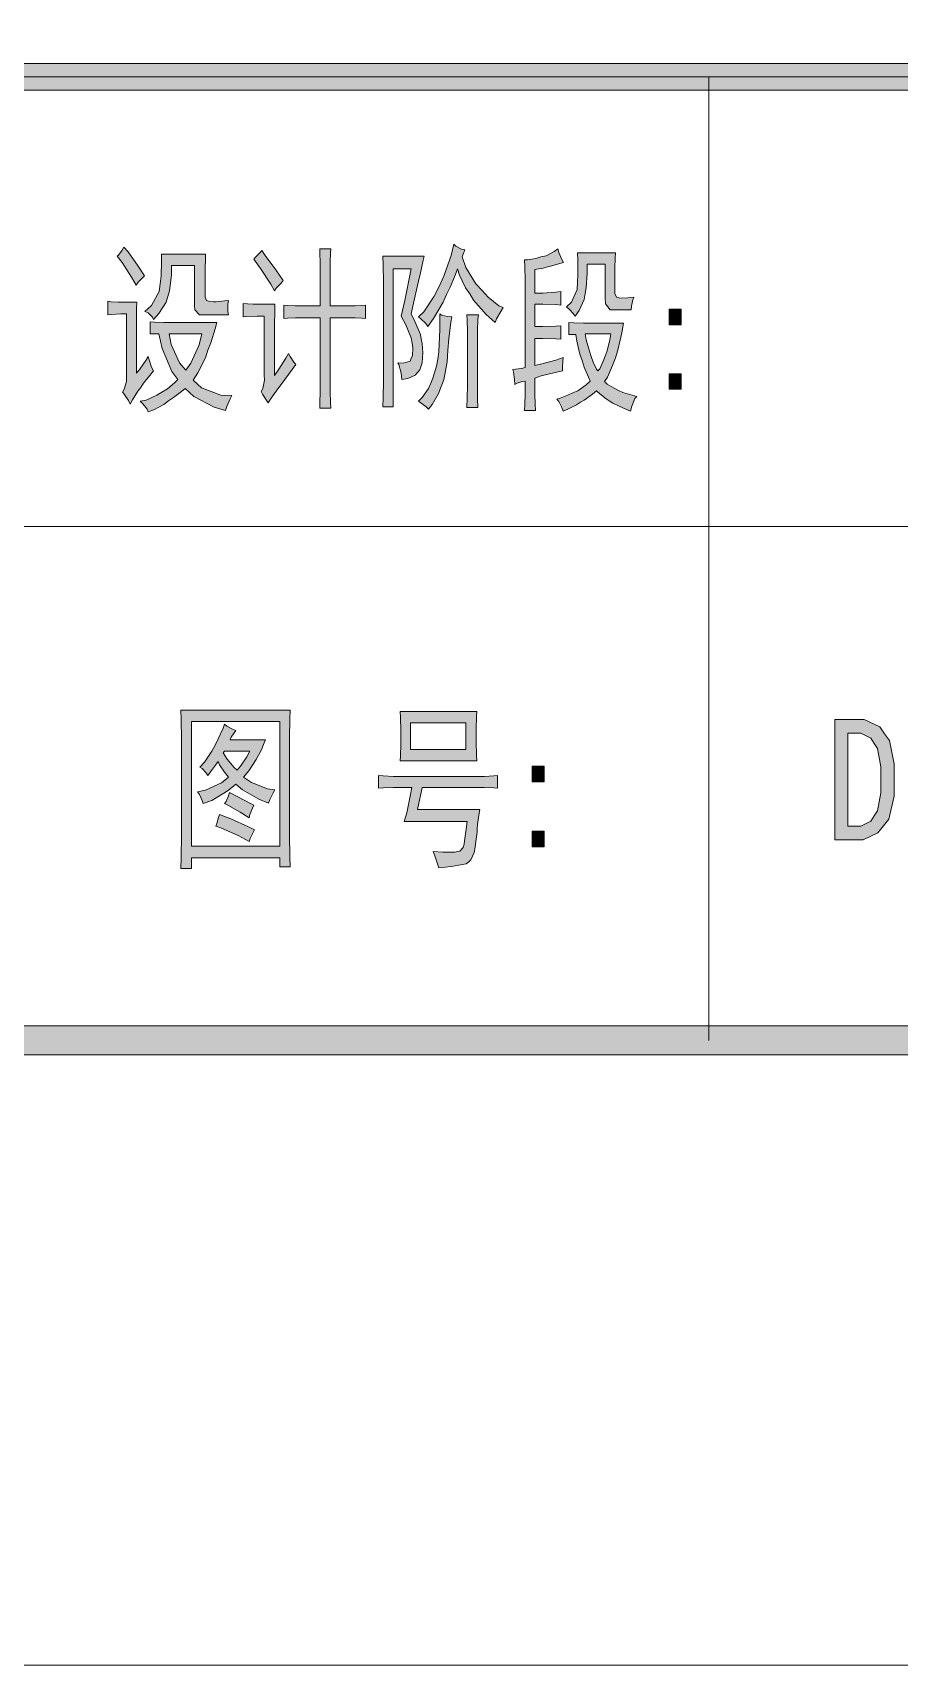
# Model space of a CAD drawing. Header units: millimetres. Extents: x 568 to 3948041, y -25191 to 63890.
# Drawn here: x 3942818 to 3944898, y -25191 to -21273 of the extents above; entities that cross this region are included whole.
import ezdxf

# ---------------------------------------------------------------- set-up
doc = ezdxf.new("R2010")
doc.units = ezdxf.units.MM

msp = doc.modelspace()

# ---------------------------------------------------------------- hatches: boundary and pattern name
h = msp.add_hatch(color=0)
h.dxf.hatch_style = 2
h.paths.add_polyline_path([(3939036.2, -21410.7), (3939036.2, -21346.9), (3946541, -21346.9), (3946541, -21410.7)])
h = msp.add_hatch(color=0)
h.dxf.hatch_style = 2
h.paths.add_polyline_path([(3943848.4, -21811.1), (3943857.6, -21836.2), (3943881.1, -21875.7), (3943896.3, -21891.6), (3943910.7, -21907.6), (3943936.6, -21928.1), (3943947.2, -21932.7), (3943941.1, -21941.8), (3943931.3, -21959.3), (3943927.5, -21968.4), (3943906.2, -21949.4), (3943875.8, -21915.2), (3943866.7, -21900), (3943856.8, -21885.6), (3943842.4, -21855.2), (3943837.1, -21840), (3943832.5, -21852.9), (3943819.6, -21883.3), (3943811.2, -21901.5), (3943802.9, -21919.8), (3943780.1, -21958.5), (3943766.4, -21978.3), (3943761.1, -21970.7), (3943749.7, -21959.3), (3943743.6, -21954.7), (3943756.5, -21942.5), (3943781.6, -21905.3), (3943793, -21881.8), (3943804.4, -21857.5), (3943821.9, -21807.3), (3943828.7, -21780.7), (3943833.3, -21785.3), (3943846.9, -21792.1), (3943855.3, -21794.4), (3943852.2, -21800.5), (3943849.2, -21808.8)])
h = msp.add_hatch(color=0)
h.dxf.hatch_style = 2
h.paths.add_polyline_path([(3943037, -21787.6), (3943046.9, -21798.9), (3943071.2, -21833.1), (3943086.4, -21856.7), (3943081.1, -21861.2), (3943071.2, -21871.9), (3943065.9, -21878.7), (3943055.3, -21859.7), (3943032.5, -21824.8), (3943020.3, -21809.6), (3943024.1, -21806.5), (3943032.5, -21795.2)])
h = msp.add_hatch(color=0)
h.dxf.hatch_style = 2
h.paths.add_polyline_path([(3943229.2, -21950.1), (3943218.6, -21950.1), (3943207.2, -21938), (3943206.5, -21926.6), (3943206.5, -21831.6), (3943151, -21831.6), (3943151, -21855.2), (3943146.4, -21892.4), (3943142.6, -21906.1), (3943138.1, -21919.8), (3943120.6, -21947.1), (3943107.7, -21961.5), (3943105.4, -21955.5), (3943094.8, -21945.6), (3943087.2, -21941.8), (3943103.1, -21927.3), (3943121.4, -21893.9), (3943123.6, -21875.7), (3943125.9, -21856.7), (3943127.4, -21821.7), (3943126.7, -21804.3), (3943233, -21804.3), (3943232.3, -21814.9), (3943231.5, -21840), (3943231.5, -21855.2), (3943231.5, -21900.8), (3943231.5, -21907.6), (3943235.3, -21916), (3943238.4, -21916.7), (3943242.2, -21918.2), (3943252, -21919), (3943258.1, -21919), (3943265, -21918.2), (3943279.4, -21916.7), (3943287.8, -21916), (3943286.2, -21924.3), (3943286.2, -21941.8), (3943287.8, -21950.1)])
h = msp.add_hatch(color=0)
h.dxf.hatch_style = 2
h.paths.add_polyline_path([(3943367.5, -21795.9), (3943375.9, -21807.3), (3943401.7, -21842.3), (3943419.2, -21867.3), (3943413.9, -21874.2), (3943402.5, -21886.3), (3943397.9, -21892.4), (3943389.6, -21876.4), (3943364.5, -21838.5), (3943348.5, -21816.4), (3943352.3, -21811.9), (3943362.2, -21802)])
h = msp.add_hatch(color=0)
h.dxf.hatch_style = 2
h.paths.add_polyline_path([(3943508.1, -21928.1), (3943508.1, -21843.8), (3943508.1, -21826.3), (3943507.3, -21800.5), (3943506.6, -21791.4), (3943533.2, -21791.4), (3943532.4, -21802), (3943531.6, -21821.7), (3943531.6, -21830.1), (3943531.6, -21928.1), (3943584.1, -21928.1), (3943591.7, -21928.1), (3943607.6, -21927.3), (3943616.7, -21926.6), (3943616.7, -21958.5), (3943607.6, -21957.7), (3943591.7, -21957), (3943584.8, -21957), (3943531.6, -21957), (3943531.6, -22125.6), (3943531.6, -22135.5), (3943532.4, -22159.8), (3943533.2, -22174.3), (3943506.6, -22174.3), (3943507.3, -22159.8), (3943508.1, -22136.3), (3943508.1, -22127.2), (3943508.1, -21957), (3943458.7, -21957), (3943448.8, -21957), (3943429.8, -21957.7), (3943420.7, -21958.5), (3943420.7, -21926.6), (3943429.8, -21927.3), (3943448.1, -21928.1), (3943455.7, -21928.1)])
h = msp.add_hatch(color=0)
h.dxf.hatch_style = 2
h.paths.add_polyline_path([(3943757.3, -21809.6), (3943755, -21818.7), (3943748.2, -21849.1), (3943743.6, -21869.6), (3943739, -21890.1), (3943729.9, -21929.6), (3943726.1, -21947.9), (3943736, -21967.6), (3943748.2, -21997.2), (3943750.4, -22007.9), (3943752.7, -22018.5), (3943754.2, -22041.3), (3943753.5, -22052.7), (3943752.7, -22064.9), (3943746.6, -22082.3), (3943741.3, -22088.4), (3943736, -22094.5), (3943717.8, -22102.9), (3943704.1, -22105.1), (3943701.8, -22089.9), (3943696.5, -22069.4), (3943694.2, -22064.9), (3943707.1, -22066.4), (3943723.8, -22061.1), (3943726.1, -22054.2), (3943729.2, -22048.1), (3943729.9, -22029.2), (3943728.4, -22017.8), (3943726.1, -22005.6), (3943713.2, -21973.7), (3943701.8, -21953.2), (3943710.9, -21916), (3943722.3, -21859.7), (3943726.1, -21840), (3943682.8, -21840), (3943682.8, -22171.2), (3943658.5, -22171.2), (3943659.3, -22148.4), (3943660, -22108.9), (3943660, -22091.5), (3943660, -21890.9), (3943660, -21871.1), (3943659.3, -21830.9), (3943658.5, -21809.6)])
h = msp.add_hatch(color=0)
h.dxf.hatch_style = 2
h.paths.add_polyline_path([(3944091.6, -21824.8), (3944083.2, -21827.1), (3944063.5, -21832.4), (3944053.6, -21834.7), (3944042.9, -21837.7), (3944027.7, -21840.7), (3944023.2, -21841.5), (3944023.2, -21897.7), (3944042.2, -21897.7), (3944073.3, -21895.4), (3944085.5, -21893.9), (3944085.5, -21926.6), (3944073.3, -21925.1), (3944042.2, -21924.3), (3944023.2, -21924.3), (3944023.2, -21978.3), (3944042.2, -21978.3), (3944073.3, -21977.5), (3944085.5, -21976.7), (3944085.5, -22008.6), (3944073.3, -22007.9), (3944042.2, -22007.1), (3944023.2, -22007.1), (3944023.2, -22071.7), (3944039.9, -22067.9), (3944073.3, -22058.8), (3944090.8, -22052.7), (3944090, -22061.1), (3944089.3, -22077), (3944089.3, -22084.6), (3944071.8, -22088.4), (3944038.4, -22096.8), (3944023.2, -22102.1), (3944023.2, -22131), (3944023.2, -22140.8), (3944023.9, -22165.1), (3944024.7, -22179.6), (3943998.1, -22179.6), (3943998.9, -22165.1), (3943999.6, -22140.8), (3943999.6, -22131), (3943999.6, -22108.9), (3943992.8, -22110.4), (3943980.6, -22114.2), (3943975.3, -22117.3), (3943973.8, -22105.1), (3943971.5, -22087.7), (3943970, -22081.6), (3943976.8, -22080.8), (3943991.3, -22078.5), (3943999.6, -22076.3), (3943999.6, -21880.2), (3943999.6, -21866.6), (3943998.9, -21834.7), (3943998.1, -21817.9), (3944005.7, -21817.9), (3944025.5, -21814.9), (3944037.6, -21811.1), (3944049.8, -21808.1), (3944069.5, -21798.2), (3944077.9, -21791.4), (3944080.2, -21800.5), (3944087.8, -21817.2)])
h = msp.add_hatch(color=0)
h.dxf.hatch_style = 2
h.paths.add_polyline_path([(3944216.2, -21801.2), (3944215.4, -21814.1), (3944214.6, -21837.7), (3944214.6, -21848.3), (3944214.6, -21890.9), (3944214.6, -21898.5), (3944219.2, -21907.6), (3944223, -21908.4), (3944226.8, -21909.9), (3944245.8, -21909.1), (3944260.2, -21907.6), (3944258, -21913.7), (3944254.9, -21928.9), (3944254.2, -21938), (3944214.6, -21938), (3944204, -21938), (3944192.6, -21923.5), (3944191.9, -21909.1), (3944191.9, -21828.6), (3944148.5, -21828.6), (3944148.5, -21849.9), (3944146.3, -21885.6), (3944144, -21899.2), (3944141, -21912.9), (3944129.6, -21939.5), (3944119.7, -21953.2), (3944115.1, -21947.1), (3944105.2, -21936.5), (3944099.2, -21931.1), (3944111.3, -21919.8), (3944124.2, -21889.4), (3944125, -21871.1), (3944125.8, -21852.9), (3944125.8, -21817.9), (3944125, -21801.2)])
h = msp.add_hatch(color=0)
h.dxf.hatch_style = 2
h.paths.add_polyline_path([(3943068.2, -21919.8), (3943067.4, -21934.9), (3943067.4, -21968.4), (3943067.4, -21987.4), (3943067.4, -22089.9), (3943075, -22080.1), (3943089.5, -22059.5), (3943094.8, -22049.7), (3943097.1, -22058), (3943103.1, -22075.5), (3943107.7, -22084.6), (3943099.3, -22095.3), (3943084.1, -22114.2), (3943077.3, -22124.1), (3943070.5, -22133.2), (3943057.5, -22153.8), (3943052.2, -22164.4), (3943047.7, -22155.3), (3943037.8, -22140.8), (3943033.2, -22135.5), (3943037.8, -22128.7), (3943043.1, -22109.7), (3943043.1, -22096.8), (3943043.1, -21947.9), (3943029.4, -21947.9), (3943007.4, -21949.4), (3942998.3, -21950.1), (3942998.3, -21917.5), (3943006.6, -21919), (3943024.1, -21919.8), (3943033.2, -21919.8)])
h = msp.add_hatch(color=0)
h.dxf.hatch_style = 2
h.paths.add_polyline_path([(3943398.7, -21924.3), (3943398.7, -21940.3), (3943397.9, -21974.5), (3943397.9, -21991.9), (3943397.9, -22095.3), (3943408.6, -22080.8), (3943425.3, -22054.2), (3943432.1, -22042.8), (3943435.9, -22049.7), (3943444.3, -22063.3), (3943449.6, -22069.4), (3943413.9, -22117.3), (3943406.3, -22127.9), (3943390.3, -22150), (3943382.7, -22161.4), (3943378.2, -22153.8), (3943369.8, -22140.1), (3943366, -22134), (3943370.6, -22127.2), (3943374.4, -22106.6), (3943373.6, -22093.7), (3943373.6, -21953.2), (3943356.9, -21953.2), (3943331.1, -21953.9), (3943322.7, -21954.7), (3943322.7, -21922.8), (3943333.3, -21923.5), (3943347, -21924.3), (3943350.8, -21924.3)])
h = msp.add_hatch(color=0)
h.dxf.hatch_style = 2
h.paths.add_polyline_path([(3944374.2, -21973.7), (3944345.3, -21973.7), (3944345.3, -21936.5), (3944374.2, -21936.5)])
h = msp.add_hatch(color=0)
h.paths.add_polyline_path([(3943100.1, -21966.9), (3943110, -21967.6), (3943132.8, -21968.4), (3943145.7, -21968.4), (3943259.6, -21968.4), (3943255.8, -21983.6), (3943245.2, -22017), (3943238.4, -22035.2), (3943232.3, -22053.5), (3943214.1, -22089.2), (3943202.7, -22106.6), (3943223.2, -22124.9), (3943269.5, -22143.1), (3943296.1, -22143.9), (3943291.5, -22151.5), (3943284, -22169.7), (3943280.9, -22179.6), (3943253.6, -22172), (3943204.9, -22146.2), (3943183.7, -22127.2), (3943175.3, -22134), (3943155.6, -22148.4), (3943144.2, -22156.8), (3943132.8, -22165.1), (3943108.4, -22178.1), (3943094.8, -22182.6), (3943092.5, -22176.5), (3943082.6, -22163.6), (3943075.8, -22157.6), (3943090.2, -22154.5), (3943116, -22143.1), (3943128.2, -22135.5), (3943141.1, -22127.9), (3943159.4, -22112.7), (3943166.2, -22105.1), (3943151.8, -22086.1), (3943129, -22030.7), (3943120.6, -21995.7), (3943100.1, -21995.7)])
h.paths.add_polyline_path([(3943185.2, -22083.1), (3943197.3, -22066.4), (3943217.1, -22022.3), (3943223.9, -21995.7), (3943145.7, -21995.7), (3943150.2, -22021.6), (3943170, -22065.6)])
h = msp.add_hatch(color=0)
h.dxf.hatch_style = 2
h.paths.add_polyline_path([(3943823.4, -21954.7), (3943821.1, -21967.6), (3943816.5, -22007.9), (3943814.3, -22035.2), (3943812.7, -22062.6), (3943804.4, -22105.9), (3943798.3, -22121.8), (3943791.5, -22138.6), (3943776.3, -22165.1), (3943767.9, -22176.5), (3943761.8, -22170.5), (3943749.7, -22161.4), (3943743.6, -22157.6), (3943752.7, -22148.4), (3943767.9, -22127.2), (3943773.2, -22114.2), (3943778.5, -22102.1), (3943786.9, -22073.2), (3943789.9, -22056.5), (3943792.2, -22039), (3943795.3, -21985.1), (3943795.3, -21947.9), (3943799.1, -21950.9), (3943813.5, -21953.9)])
h = msp.add_hatch(color=0)
h.dxf.hatch_style = 2
h.paths.add_polyline_path([(3943888, -21950.1), (3943886.4, -21961.5), (3943885.7, -21987.4), (3943885.7, -22000.3), (3943885.7, -22113.5), (3943885.7, -22121.8), (3943885.7, -22151.5), (3943886.4, -22172.7), (3943859.8, -22172.7), (3943860.6, -22150), (3943861.4, -22119.6), (3943861.4, -22112), (3943861.4, -22000.3), (3943861.4, -21988.9), (3943860.6, -21963.1), (3943859.8, -21950.1)])
h = msp.add_hatch(color=0)
h.paths.add_polyline_path([(3944235.9, -21969.9), (3944232.1, -21993.4), (3944222.2, -22035.2), (3944216.2, -22053.5), (3944209.3, -22071.7), (3944197.2, -22099.8), (3944190.3, -22110.4), (3944196.4, -22116.5), (3944213.1, -22126.4), (3944223.8, -22131.7), (3944234.4, -22136.3), (3944256.4, -22143.1), (3944267.8, -22146.2), (3944263.3, -22150.7), (3944255.7, -22168.9), (3944252.6, -22181.1), (3944235.9, -22174.3), (3944210.1, -22162.1), (3944201.7, -22156.8), (3944194.1, -22151.5), (3944178.9, -22139.3), (3944171.3, -22132.5), (3944161.5, -22140.8), (3944141.7, -22154.5), (3944132.6, -22159.8), (3944122.7, -22165.9), (3944102.2, -22176.5), (3944090.8, -22181.1), (3944087.8, -22172.7), (3944080.2, -22158.3), (3944075.6, -22152.2), (3944084, -22150), (3944103.7, -22142.4), (3944114.4, -22137), (3944125.8, -22132.5), (3944146.3, -22118), (3944156.1, -22108.9), (3944151.6, -22099.8), (3944141, -22075.5), (3944136.4, -22059.5), (3944131.1, -22044.3), (3944123.5, -22013.2), (3944121.2, -21997.2), (3944116.6, -21997.2), (3944108.3, -21997.2), (3944104.5, -21997.2), (3944104.5, -21968.4), (3944116.6, -21969.1), (3944139.4, -21969.9), (3944150.1, -21969.9)])
h.paths.add_polyline_path([(3944144, -21995.7), (3944146.3, -22010.2), (3944153.9, -22037.5), (3944158.4, -22050.4), (3944163, -22063.3), (3944171.3, -22080.8), (3944174.4, -22084.6), (3944178.9, -22079.3), (3944187.3, -22061.1), (3944191.9, -22048.9), (3944196.4, -22036.8), (3944203.3, -22010.2), (3944205.5, -21995.7), (3944150.1, -21995.7)])
h = msp.add_hatch(color=0)
h.dxf.hatch_style = 2
h.paths.add_polyline_path([(3944374.2, -22128.7), (3944345.3, -22128.7), (3944345.3, -22091.5), (3944374.2, -22091.5)])
h = msp.add_hatch(color=0)
h.paths.add_polyline_path([(3943435.9, -22899.1), (3943435.1, -22919.6), (3943434.4, -22966.7), (3943434.4, -22991.8), (3943434.4, -23172.6), (3943434.4, -23198.4), (3943435.1, -23250.1), (3943435.9, -23275.1), (3943410.8, -23275.1), (3943410.8, -23253.1), (3943198.9, -23253.1), (3943198.9, -23278.9), (3943173.8, -23278.9), (3943174.5, -23252.4), (3943175.3, -23198.4), (3943175.3, -23171.1), (3943175.3, -22991.8), (3943175.3, -22967.4), (3943174.5, -22921.1), (3943173.8, -22899.1)])
h.paths.add_polyline_path([(3943410.8, -23225), (3943410.8, -22925.7), (3943198.9, -22925.7), (3943198.9, -23225)])
h = msp.add_hatch(color=0)
h.paths.add_polyline_path([(3943883.4, -22902.1), (3943882.6, -22915), (3943881.9, -22943.9), (3943881.9, -22959.8), (3943881.9, -22975.8), (3943882.6, -23006.2), (3943883.4, -23020.6), (3943699.5, -23020.6), (3943700.3, -23008.5), (3943701.1, -22980.4), (3943701.1, -22964.4), (3943701.1, -22947.7), (3943700.3, -22916.5), (3943699.5, -22902.1)])
h.paths.add_polyline_path([(3943857.6, -22993.3), (3943857.6, -22929.5), (3943724.6, -22929.5), (3943724.6, -22993.3)])
h = msp.add_hatch(color=0)
h.paths.add_polyline_path([(3944885.5, -23066.2), (3944885.5, -23105), (3944872.6, -23160.4), (3944859.7, -23176.4), (3944846, -23193.1), (3944811.1, -23209.8), (3944789, -23209.8), (3944742.7, -23209.8), (3944742.7, -22921.1), (3944789, -22921.1), (3944813.3, -22921.1), (3944850.6, -22938.6), (3944862, -22955.3), (3944874.1, -22972), (3944885.5, -23027.5)])
h.paths.add_polyline_path([(3944853.6, -23066.2), (3944853.6, -23035.1), (3944845.2, -22991), (3944836.9, -22978.8), (3944829.3, -22965.9), (3944805, -22953.8), (3944789, -22953.8), (3944773.8, -22953.8), (3944773.8, -23177.1), (3944789, -23177.1), (3944805, -23177.1), (3944829.3, -23165), (3944836.9, -23152.8), (3944845.2, -23140.7), (3944853.6, -23097.4)])
h = msp.add_hatch(color=0)
h.paths.add_polyline_path([(3943305.2, -22947.7), (3943301.4, -22953), (3943294.6, -22963.6), (3943291.5, -22969.7), (3943376.6, -22969.7), (3943373.6, -22977.3), (3943366, -22995.6), (3943359.9, -23007), (3943354.6, -23017.6), (3943336.4, -23044.2), (3943324.2, -23059.4), (3943343.2, -23072.3), (3943381.2, -23087.5), (3943399.4, -23089.8), (3943394.9, -23097.4), (3943387.3, -23113.3), (3943384.2, -23121.7), (3943360.7, -23112.6), (3943321.2, -23089.8), (3943305.2, -23076.1), (3943287, -23092), (3943248.2, -23115.6), (3943227, -23123.2), (3943224.7, -23115.6), (3943217.9, -23101.2), (3943213.3, -23095.1), (3943233, -23090.5), (3943271, -23073.1), (3943287.8, -23059.4), (3943278.6, -23048), (3943266.5, -23029.7), (3943262.7, -23022.1), (3943256.6, -23030.5), (3943244.4, -23047.2), (3943238.4, -23055.6), (3943233.8, -23048.7), (3943224.7, -23038.9), (3943219.4, -23035.8), (3943230, -23023.7), (3943248.2, -22997.1), (3943255.8, -22982.6), (3943263.4, -22967.4), (3943274.8, -22942.4), (3943277.9, -22932.5), (3943284, -22937.1), (3943297.6, -22944.7)])
h.paths.add_polyline_path([(3943274.8, -23001.6), (3943284.7, -23016.1), (3943301.4, -23036.6), (3943308.3, -23042.7), (3943316.6, -23033.5), (3943331.8, -23010.8), (3943338.7, -22997.1), (3943277.9, -22997.1)])
h = msp.add_hatch(color=0)
h.dxf.hatch_style = 2
h.paths.add_polyline_path([(3944045.2, -23070.8), (3944016.4, -23070.8), (3944016.4, -23033.5), (3944045.2, -23033.5)])
h = msp.add_hatch(color=0)
h.dxf.hatch_style = 2
h.paths.add_polyline_path([(3943891, -23057.9), (3943902.4, -23057.9), (3943924.4, -23056.3), (3943933.5, -23055.6), (3943933.5, -23086), (3943924.4, -23085.2), (3943902.4, -23084.4), (3943891, -23084.4), (3943752.7, -23084.4), (3943750.4, -23096.6), (3943744.4, -23122.4), (3943741.3, -23136.9), (3943891, -23136.9), (3943888.7, -23150.5), (3943885.7, -23173.3), (3943884.9, -23182.5), (3943884.2, -23191.6), (3943881.1, -23214.4), (3943879.6, -23227.3), (3943877.3, -23240.2), (3943869.7, -23258.4), (3943864.4, -23263), (3943858.3, -23267.5), (3943822.6, -23274.4), (3943792.2, -23277.4), (3943789.2, -23267.5), (3943783.1, -23248.6), (3943779.3, -23237.9), (3943802.1, -23239.4), (3943831, -23239.4), (3943837.1, -23237.9), (3943843.1, -23237.2), (3943850.7, -23228.8), (3943853, -23220.4), (3943854.5, -23212.8), (3943858.3, -23184.7), (3943860.6, -23165.7), (3943709.4, -23165.7), (3943715.5, -23145.2), (3943723.8, -23105), (3943727.6, -23084.4), (3943697.3, -23084.4), (3943683.6, -23084.4), (3943659.3, -23085.2), (3943647.9, -23086), (3943647.9, -23055.6), (3943659.3, -23056.3), (3943683.6, -23057.9), (3943697.3, -23057.9)])
h = msp.add_hatch(color=0)
h.dxf.hatch_style = 2
h.paths.add_polyline_path([(3943290, -23096.6), (3943312.1, -23108), (3943340.9, -23123.2), (3943348.5, -23127), (3943345.5, -23133.8), (3943339.4, -23149), (3943337.1, -23157.4), (3943315.9, -23143.7), (3943286.2, -23127), (3943278.6, -23123.2), (3943282.4, -23117.9), (3943287.8, -23104.2)])
h = msp.add_hatch(color=0)
h.dxf.hatch_style = 2
h.paths.add_polyline_path([(3943266.5, -23149), (3943293.8, -23159.7), (3943335.6, -23178.7), (3943350.1, -23186.3), (3943347, -23192.3), (3943340.2, -23206.8), (3943337.1, -23214.4), (3943311.3, -23199.9), (3943271, -23181.7), (3943257.4, -23177.1), (3943259.6, -23171.1), (3943264.2, -23156.6)])
h = msp.add_hatch(color=0)
h.dxf.hatch_style = 2
h.paths.add_polyline_path([(3944045.2, -23226.5), (3944016.4, -23226.5), (3944016.4, -23189.3), (3944045.2, -23189.3)])
h = msp.add_hatch(color=0)
h.dxf.hatch_style = 2
h.paths.add_polyline_path([(3825631.9, -23726.4), (3825701.8, -23656.5), (3946506.1, -23656.5), (3946576, -23726.4)])

# ---------------------------------------------------------------- linework, layer by layer
at = {"color": 0, "lineweight": 0}
for points in [[(3821917.5, -25191.2), (3821917.5, 63889.6), (3948040.8, 63889.6), (3948040.8, -25191.2)], [(3939036.2, -21410.7), (3939036.2, -21346.9), (3946541, -21346.9), (3946541, -21410.7)], [(3943848.4, -21811.1), (3943857.6, -21836.2), (3943881.1, -21875.7), (3943896.3, -21891.6), (3943910.7, -21907.6), (3943936.6, -21928.1), (3943947.2, -21932.7), (3943941.1, -21941.8), (3943931.3, -21959.3), (3943927.5, -21968.4), (3943906.2, -21949.4), (3943875.8, -21915.2), (3943866.7, -21900), (3943856.8, -21885.6), (3943842.4, -21855.2), (3943837.1, -21840), (3943832.5, -21852.9), (3943819.6, -21883.3), (3943811.2, -21901.5), (3943802.9, -21919.8), (3943780.1, -21958.5), (3943766.4, -21978.3), (3943761.1, -21970.7), (3943749.7, -21959.3), (3943743.6, -21954.7), (3943756.5, -21942.5), (3943781.6, -21905.3), (3943793, -21881.8), (3943804.4, -21857.5), (3943821.9, -21807.3), (3943828.7, -21780.7), (3943833.3, -21785.3), (3943846.9, -21792.1), (3943855.3, -21794.4), (3943852.2, -21800.5), (3943849.2, -21808.8)], [(3943037, -21787.6), (3943046.9, -21798.9), (3943071.2, -21833.1), (3943086.4, -21856.7), (3943081.1, -21861.2), (3943071.2, -21871.9), (3943065.9, -21878.7), (3943055.3, -21859.7), (3943032.5, -21824.8), (3943020.3, -21809.6), (3943024.1, -21806.5), (3943032.5, -21795.2)], [(3943229.2, -21950.1), (3943218.6, -21950.1), (3943207.2, -21938), (3943206.5, -21926.6), (3943206.5, -21831.6), (3943151, -21831.6), (3943151, -21855.2), (3943146.4, -21892.4), (3943142.6, -21906.1), (3943138.1, -21919.8), (3943120.6, -21947.1), (3943107.7, -21961.5), (3943105.4, -21955.5), (3943094.8, -21945.6), (3943087.2, -21941.8), (3943103.1, -21927.3), (3943121.4, -21893.9), (3943123.6, -21875.7), (3943125.9, -21856.7), (3943127.4, -21821.7), (3943126.7, -21804.3), (3943233, -21804.3), (3943232.3, -21814.9), (3943231.5, -21840), (3943231.5, -21855.2), (3943231.5, -21900.8), (3943231.5, -21907.6), (3943235.3, -21916), (3943238.4, -21916.7), (3943242.2, -21918.2), (3943252, -21919), (3943258.1, -21919), (3943265, -21918.2), (3943279.4, -21916.7), (3943287.8, -21916), (3943286.2, -21924.3), (3943286.2, -21941.8), (3943287.8, -21950.1)], [(3943367.5, -21795.9), (3943375.9, -21807.3), (3943401.7, -21842.3), (3943419.2, -21867.3), (3943413.9, -21874.2), (3943402.5, -21886.3), (3943397.9, -21892.4), (3943389.6, -21876.4), (3943364.5, -21838.5), (3943348.5, -21816.4), (3943352.3, -21811.9), (3943362.2, -21802)], [(3943508.1, -21928.1), (3943508.1, -21843.8), (3943508.1, -21826.3), (3943507.3, -21800.5), (3943506.6, -21791.4), (3943533.2, -21791.4), (3943532.4, -21802), (3943531.6, -21821.7), (3943531.6, -21830.1), (3943531.6, -21928.1), (3943584.1, -21928.1), (3943591.7, -21928.1), (3943607.6, -21927.3), (3943616.7, -21926.6), (3943616.7, -21958.5), (3943607.6, -21957.7), (3943591.7, -21957), (3943584.8, -21957), (3943531.6, -21957), (3943531.6, -22125.6), (3943531.6, -22135.5), (3943532.4, -22159.8), (3943533.2, -22174.3), (3943506.6, -22174.3), (3943507.3, -22159.8), (3943508.1, -22136.3), (3943508.1, -22127.2), (3943508.1, -21957), (3943458.7, -21957), (3943448.8, -21957), (3943429.8, -21957.7), (3943420.7, -21958.5), (3943420.7, -21926.6), (3943429.8, -21927.3), (3943448.1, -21928.1), (3943455.7, -21928.1)], [(3943757.3, -21809.6), (3943755, -21818.7), (3943748.2, -21849.1), (3943743.6, -21869.6), (3943739, -21890.1), (3943729.9, -21929.6), (3943726.1, -21947.9), (3943736, -21967.6), (3943748.2, -21997.2), (3943750.4, -22007.9), (3943752.7, -22018.5), (3943754.2, -22041.3), (3943753.5, -22052.7), (3943752.7, -22064.9), (3943746.6, -22082.3), (3943741.3, -22088.4), (3943736, -22094.5), (3943717.8, -22102.9), (3943704.1, -22105.1), (3943701.8, -22089.9), (3943696.5, -22069.4), (3943694.2, -22064.9), (3943707.1, -22066.4), (3943723.8, -22061.1), (3943726.1, -22054.2), (3943729.2, -22048.1), (3943729.9, -22029.2), (3943728.4, -22017.8), (3943726.1, -22005.6), (3943713.2, -21973.7), (3943701.8, -21953.2), (3943710.9, -21916), (3943722.3, -21859.7), (3943726.1, -21840), (3943682.8, -21840), (3943682.8, -22171.2), (3943658.5, -22171.2), (3943659.3, -22148.4), (3943660, -22108.9), (3943660, -22091.5), (3943660, -21890.9), (3943660, -21871.1), (3943659.3, -21830.9), (3943658.5, -21809.6)], [(3944091.6, -21824.8), (3944083.2, -21827.1), (3944063.5, -21832.4), (3944053.6, -21834.7), (3944042.9, -21837.7), (3944027.7, -21840.7), (3944023.2, -21841.5), (3944023.2, -21897.7), (3944042.2, -21897.7), (3944073.3, -21895.4), (3944085.5, -21893.9), (3944085.5, -21926.6), (3944073.3, -21925.1), (3944042.2, -21924.3), (3944023.2, -21924.3), (3944023.2, -21978.3), (3944042.2, -21978.3), (3944073.3, -21977.5), (3944085.5, -21976.7), (3944085.5, -22008.6), (3944073.3, -22007.9), (3944042.2, -22007.1), (3944023.2, -22007.1), (3944023.2, -22071.7), (3944039.9, -22067.9), (3944073.3, -22058.8), (3944090.8, -22052.7), (3944090, -22061.1), (3944089.3, -22077), (3944089.3, -22084.6), (3944071.8, -22088.4), (3944038.4, -22096.8), (3944023.2, -22102.1), (3944023.2, -22131), (3944023.2, -22140.8), (3944023.9, -22165.1), (3944024.7, -22179.6), (3943998.1, -22179.6), (3943998.9, -22165.1), (3943999.6, -22140.8), (3943999.6, -22131), (3943999.6, -22108.9), (3943992.8, -22110.4), (3943980.6, -22114.2), (3943975.3, -22117.3), (3943973.8, -22105.1), (3943971.5, -22087.7), (3943970, -22081.6), (3943976.8, -22080.8), (3943991.3, -22078.5), (3943999.6, -22076.3), (3943999.6, -21880.2), (3943999.6, -21866.6), (3943998.9, -21834.7), (3943998.1, -21817.9), (3944005.7, -21817.9), (3944025.5, -21814.9), (3944037.6, -21811.1), (3944049.8, -21808.1), (3944069.5, -21798.2), (3944077.9, -21791.4), (3944080.2, -21800.5), (3944087.8, -21817.2)], [(3944216.2, -21801.2), (3944215.4, -21814.1), (3944214.6, -21837.7), (3944214.6, -21848.3), (3944214.6, -21890.9), (3944214.6, -21898.5), (3944219.2, -21907.6), (3944223, -21908.4), (3944226.8, -21909.9), (3944245.8, -21909.1), (3944260.2, -21907.6), (3944258, -21913.7), (3944254.9, -21928.9), (3944254.2, -21938), (3944214.6, -21938), (3944204, -21938), (3944192.6, -21923.5), (3944191.9, -21909.1), (3944191.9, -21828.6), (3944148.5, -21828.6), (3944148.5, -21849.9), (3944146.3, -21885.6), (3944144, -21899.2), (3944141, -21912.9), (3944129.6, -21939.5), (3944119.7, -21953.2), (3944115.1, -21947.1), (3944105.2, -21936.5), (3944099.2, -21931.1), (3944111.3, -21919.8), (3944124.2, -21889.4), (3944125, -21871.1), (3944125.8, -21852.9), (3944125.8, -21817.9), (3944125, -21801.2)], [(3943068.2, -21919.8), (3943067.4, -21934.9), (3943067.4, -21968.4), (3943067.4, -21987.4), (3943067.4, -22089.9), (3943075, -22080.1), (3943089.5, -22059.5), (3943094.8, -22049.7), (3943097.1, -22058), (3943103.1, -22075.5), (3943107.7, -22084.6), (3943099.3, -22095.3), (3943084.1, -22114.2), (3943077.3, -22124.1), (3943070.5, -22133.2), (3943057.5, -22153.8), (3943052.2, -22164.4), (3943047.7, -22155.3), (3943037.8, -22140.8), (3943033.2, -22135.5), (3943037.8, -22128.7), (3943043.1, -22109.7), (3943043.1, -22096.8), (3943043.1, -21947.9), (3943029.4, -21947.9), (3943007.4, -21949.4), (3942998.3, -21950.1), (3942998.3, -21917.5), (3943006.6, -21919), (3943024.1, -21919.8), (3943033.2, -21919.8)], [(3943398.7, -21924.3), (3943398.7, -21940.3), (3943397.9, -21974.5), (3943397.9, -21991.9), (3943397.9, -22095.3), (3943408.6, -22080.8), (3943425.3, -22054.2), (3943432.1, -22042.8), (3943435.9, -22049.7), (3943444.3, -22063.3), (3943449.6, -22069.4), (3943413.9, -22117.3), (3943406.3, -22127.9), (3943390.3, -22150), (3943382.7, -22161.4), (3943378.2, -22153.8), (3943369.8, -22140.1), (3943366, -22134), (3943370.6, -22127.2), (3943374.4, -22106.6), (3943373.6, -22093.7), (3943373.6, -21953.2), (3943356.9, -21953.2), (3943331.1, -21953.9), (3943322.7, -21954.7), (3943322.7, -21922.8), (3943333.3, -21923.5), (3943347, -21924.3), (3943350.8, -21924.3)], [(3944374.2, -21973.7), (3944345.3, -21973.7), (3944345.3, -21936.5), (3944374.2, -21936.5)], [(3943100.1, -21966.9), (3943110, -21967.6), (3943132.8, -21968.4), (3943145.7, -21968.4), (3943259.6, -21968.4), (3943255.8, -21983.6), (3943245.2, -22017), (3943238.4, -22035.2), (3943232.3, -22053.5), (3943214.1, -22089.2), (3943202.7, -22106.6), (3943223.2, -22124.9), (3943269.5, -22143.1), (3943296.1, -22143.9), (3943291.5, -22151.5), (3943284, -22169.7), (3943280.9, -22179.6), (3943253.6, -22172), (3943204.9, -22146.2), (3943183.7, -22127.2), (3943175.3, -22134), (3943155.6, -22148.4), (3943144.2, -22156.8), (3943132.8, -22165.1), (3943108.4, -22178.1), (3943094.8, -22182.6), (3943092.5, -22176.5), (3943082.6, -22163.6), (3943075.8, -22157.6), (3943090.2, -22154.5), (3943116, -22143.1), (3943128.2, -22135.5), (3943141.1, -22127.9), (3943159.4, -22112.7), (3943166.2, -22105.1), (3943151.8, -22086.1), (3943129, -22030.7), (3943120.6, -21995.7), (3943100.1, -21995.7)], [(3943823.4, -21954.7), (3943821.1, -21967.6), (3943816.5, -22007.9), (3943814.3, -22035.2), (3943812.7, -22062.6), (3943804.4, -22105.9), (3943798.3, -22121.8), (3943791.5, -22138.6), (3943776.3, -22165.1), (3943767.9, -22176.5), (3943761.8, -22170.5), (3943749.7, -22161.4), (3943743.6, -22157.6), (3943752.7, -22148.4), (3943767.9, -22127.2), (3943773.2, -22114.2), (3943778.5, -22102.1), (3943786.9, -22073.2), (3943789.9, -22056.5), (3943792.2, -22039), (3943795.3, -21985.1), (3943795.3, -21947.9), (3943799.1, -21950.9), (3943813.5, -21953.9)], [(3943888, -21950.1), (3943886.4, -21961.5), (3943885.7, -21987.4), (3943885.7, -22000.3), (3943885.7, -22113.5), (3943885.7, -22121.8), (3943885.7, -22151.5), (3943886.4, -22172.7), (3943859.8, -22172.7), (3943860.6, -22150), (3943861.4, -22119.6), (3943861.4, -22112), (3943861.4, -22000.3), (3943861.4, -21988.9), (3943860.6, -21963.1), (3943859.8, -21950.1)], [(3944235.9, -21969.9), (3944232.1, -21993.4), (3944222.2, -22035.2), (3944216.2, -22053.5), (3944209.3, -22071.7), (3944197.2, -22099.8), (3944190.3, -22110.4), (3944196.4, -22116.5), (3944213.1, -22126.4), (3944223.8, -22131.7), (3944234.4, -22136.3), (3944256.4, -22143.1), (3944267.8, -22146.2), (3944263.3, -22150.7), (3944255.7, -22168.9), (3944252.6, -22181.1), (3944235.9, -22174.3), (3944210.1, -22162.1), (3944201.7, -22156.8), (3944194.1, -22151.5), (3944178.9, -22139.3), (3944171.3, -22132.5), (3944161.5, -22140.8), (3944141.7, -22154.5), (3944132.6, -22159.8), (3944122.7, -22165.9), (3944102.2, -22176.5), (3944090.8, -22181.1), (3944087.8, -22172.7), (3944080.2, -22158.3), (3944075.6, -22152.2), (3944084, -22150), (3944103.7, -22142.4), (3944114.4, -22137), (3944125.8, -22132.5), (3944146.3, -22118), (3944156.1, -22108.9), (3944151.6, -22099.8), (3944141, -22075.5), (3944136.4, -22059.5), (3944131.1, -22044.3), (3944123.5, -22013.2), (3944121.2, -21997.2), (3944116.6, -21997.2), (3944108.3, -21997.2), (3944104.5, -21997.2), (3944104.5, -21968.4), (3944116.6, -21969.1), (3944139.4, -21969.9), (3944150.1, -21969.9)], [(3943185.2, -22083.1), (3943197.3, -22066.4), (3943217.1, -22022.3), (3943223.9, -21995.7), (3943145.7, -21995.7), (3943150.2, -22021.6), (3943170, -22065.6)], [(3944144, -21995.7), (3944146.3, -22010.2), (3944153.9, -22037.5), (3944158.4, -22050.4), (3944163, -22063.3), (3944171.3, -22080.8), (3944174.4, -22084.6), (3944178.9, -22079.3), (3944187.3, -22061.1), (3944191.9, -22048.9), (3944196.4, -22036.8), (3944203.3, -22010.2), (3944205.5, -21995.7), (3944150.1, -21995.7)], [(3944374.2, -22128.7), (3944345.3, -22128.7), (3944345.3, -22091.5), (3944374.2, -22091.5)], [(3943435.9, -22899.1), (3943435.1, -22919.6), (3943434.4, -22966.7), (3943434.4, -22991.8), (3943434.4, -23172.6), (3943434.4, -23198.4), (3943435.1, -23250.1), (3943435.9, -23275.1), (3943410.8, -23275.1), (3943410.8, -23253.1), (3943198.9, -23253.1), (3943198.9, -23278.9), (3943173.8, -23278.9), (3943174.5, -23252.4), (3943175.3, -23198.4), (3943175.3, -23171.1), (3943175.3, -22991.8), (3943175.3, -22967.4), (3943174.5, -22921.1), (3943173.8, -22899.1)], [(3943883.4, -22902.1), (3943882.6, -22915), (3943881.9, -22943.9), (3943881.9, -22959.8), (3943881.9, -22975.8), (3943882.6, -23006.2), (3943883.4, -23020.6), (3943699.5, -23020.6), (3943700.3, -23008.5), (3943701.1, -22980.4), (3943701.1, -22964.4), (3943701.1, -22947.7), (3943700.3, -22916.5), (3943699.5, -22902.1)], [(3944885.5, -23066.2), (3944885.5, -23105), (3944872.6, -23160.4), (3944859.7, -23176.4), (3944846, -23193.1), (3944811.1, -23209.8), (3944789, -23209.8), (3944742.7, -23209.8), (3944742.7, -22921.1), (3944789, -22921.1), (3944813.3, -22921.1), (3944850.6, -22938.6), (3944862, -22955.3), (3944874.1, -22972), (3944885.5, -23027.5)], [(3943410.8, -23225), (3943410.8, -22925.7), (3943198.9, -22925.7), (3943198.9, -23225)], [(3943305.2, -22947.7), (3943301.4, -22953), (3943294.6, -22963.6), (3943291.5, -22969.7), (3943376.6, -22969.7), (3943373.6, -22977.3), (3943366, -22995.6), (3943359.9, -23007), (3943354.6, -23017.6), (3943336.4, -23044.2), (3943324.2, -23059.4), (3943343.2, -23072.3), (3943381.2, -23087.5), (3943399.4, -23089.8), (3943394.9, -23097.4), (3943387.3, -23113.3), (3943384.2, -23121.7), (3943360.7, -23112.6), (3943321.2, -23089.8), (3943305.2, -23076.1), (3943287, -23092), (3943248.2, -23115.6), (3943227, -23123.2), (3943224.7, -23115.6), (3943217.9, -23101.2), (3943213.3, -23095.1), (3943233, -23090.5), (3943271, -23073.1), (3943287.8, -23059.4), (3943278.6, -23048), (3943266.5, -23029.7), (3943262.7, -23022.1), (3943256.6, -23030.5), (3943244.4, -23047.2), (3943238.4, -23055.6), (3943233.8, -23048.7), (3943224.7, -23038.9), (3943219.4, -23035.8), (3943230, -23023.7), (3943248.2, -22997.1), (3943255.8, -22982.6), (3943263.4, -22967.4), (3943274.8, -22942.4), (3943277.9, -22932.5), (3943284, -22937.1), (3943297.6, -22944.7)], [(3943857.6, -22993.3), (3943857.6, -22929.5), (3943724.6, -22929.5), (3943724.6, -22993.3)], [(3944853.6, -23066.2), (3944853.6, -23035.1), (3944845.2, -22991), (3944836.9, -22978.8), (3944829.3, -22965.9), (3944805, -22953.8), (3944789, -22953.8), (3944773.8, -22953.8), (3944773.8, -23177.1), (3944789, -23177.1), (3944805, -23177.1), (3944829.3, -23165), (3944836.9, -23152.8), (3944845.2, -23140.7), (3944853.6, -23097.4)], [(3943274.8, -23001.6), (3943284.7, -23016.1), (3943301.4, -23036.6), (3943308.3, -23042.7), (3943316.6, -23033.5), (3943331.8, -23010.8), (3943338.7, -22997.1), (3943277.9, -22997.1)], [(3944045.2, -23070.8), (3944016.4, -23070.8), (3944016.4, -23033.5), (3944045.2, -23033.5)], [(3943891, -23057.9), (3943902.4, -23057.9), (3943924.4, -23056.3), (3943933.5, -23055.6), (3943933.5, -23086), (3943924.4, -23085.2), (3943902.4, -23084.4), (3943891, -23084.4), (3943752.7, -23084.4), (3943750.4, -23096.6), (3943744.4, -23122.4), (3943741.3, -23136.9), (3943891, -23136.9), (3943888.7, -23150.5), (3943885.7, -23173.3), (3943884.9, -23182.5), (3943884.2, -23191.6), (3943881.1, -23214.4), (3943879.6, -23227.3), (3943877.3, -23240.2), (3943869.7, -23258.4), (3943864.4, -23263), (3943858.3, -23267.5), (3943822.6, -23274.4), (3943792.2, -23277.4), (3943789.2, -23267.5), (3943783.1, -23248.6), (3943779.3, -23237.9), (3943802.1, -23239.4), (3943831, -23239.4), (3943837.1, -23237.9), (3943843.1, -23237.2), (3943850.7, -23228.8), (3943853, -23220.4), (3943854.5, -23212.8), (3943858.3, -23184.7), (3943860.6, -23165.7), (3943709.4, -23165.7), (3943715.5, -23145.2), (3943723.8, -23105), (3943727.6, -23084.4), (3943697.3, -23084.4), (3943683.6, -23084.4), (3943659.3, -23085.2), (3943647.9, -23086), (3943647.9, -23055.6), (3943659.3, -23056.3), (3943683.6, -23057.9), (3943697.3, -23057.9)], [(3943290, -23096.6), (3943312.1, -23108), (3943340.9, -23123.2), (3943348.5, -23127), (3943345.5, -23133.8), (3943339.4, -23149), (3943337.1, -23157.4), (3943315.9, -23143.7), (3943286.2, -23127), (3943278.6, -23123.2), (3943282.4, -23117.9), (3943287.8, -23104.2)], [(3943266.5, -23149), (3943293.8, -23159.7), (3943335.6, -23178.7), (3943350.1, -23186.3), (3943347, -23192.3), (3943340.2, -23206.8), (3943337.1, -23214.4), (3943311.3, -23199.9), (3943271, -23181.7), (3943257.4, -23177.1), (3943259.6, -23171.1), (3943264.2, -23156.6)], [(3944045.2, -23226.5), (3944016.4, -23226.5), (3944016.4, -23189.3), (3944045.2, -23189.3)], [(3825631.9, -23726.4), (3825701.8, -23656.5), (3946506.1, -23656.5), (3946576, -23726.4)]]:
    msp.add_lwpolyline(points, close=True, dxfattribs=at)
for points in [[(3946541, -21378.8), (3939036.2, -21378.8)], [(3944440.3, -21378.8), (3944440.3, -23691.5)], [(3939036.2, -22458.4), (3946541, -22458.4)]]:
    msp.add_lwpolyline(points, dxfattribs=at)

doc.saveas('drawing.dxf')
